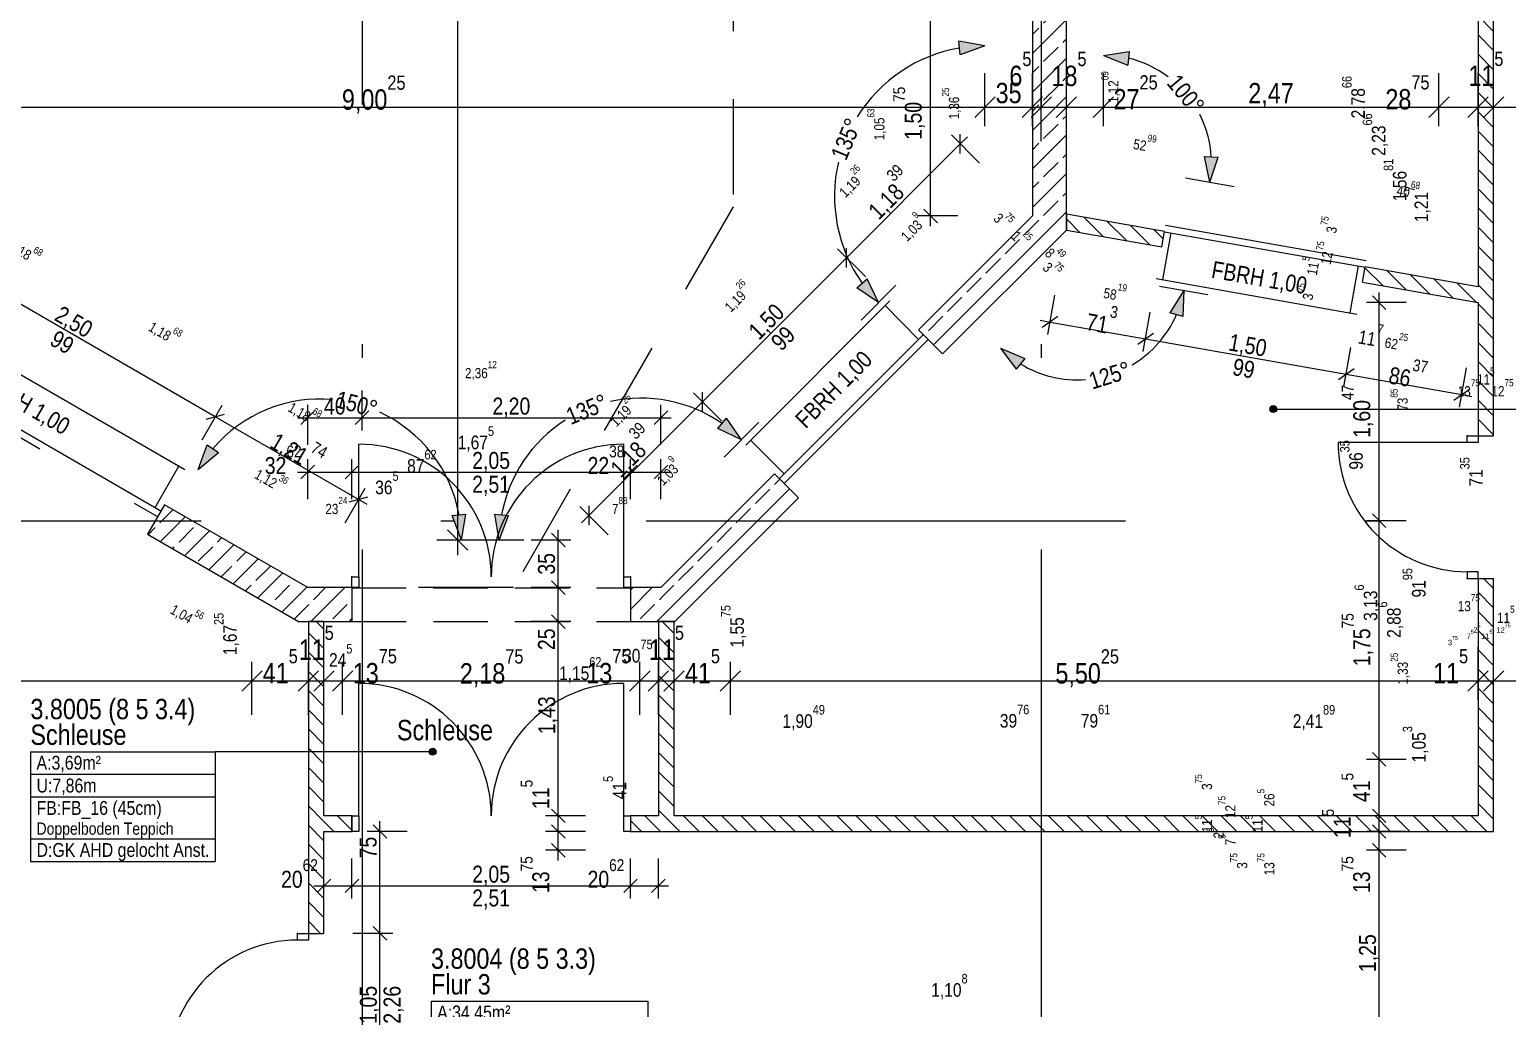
# Model space of a CAD drawing. Extents: x 0.1 to 69.2, y -3.1 to 71.7.
# Drawn here: x 42.36 to 53.24, y 35.44 to 42.64 of the extents above; entities that cross this region are included whole.
import ezdxf

# ---------------------------------------------------------------- set-up
doc = ezdxf.new("R2010")
doc.units = 0
doc.header["$MEASUREMENT"] = 0
for name, pattern in [('Strichlinie oben', [0.0012, 0.0007, -0.0005]), ('Strichlinie_ kurz', [0.0023, 0.0015, -0.0008]), ('Strichlinie_ sehr kurz', [0.0006, 0.0004, -0.0002]), ('Strichpunktlinie', [0.006703, 0.003528, -0.001764, 0, -0.001411])]:
    doc.linetypes.add(name, pattern=pattern)
for name, color, linetype in [('A11 Achsen.A', 7, 'Continuous'), ('A27 Unterzug.TK', 7, 'Continuous'), ('A33 Beton Schnitt.TK', 7, 'Continuous'), ('A33 Beton uns oben.TK', 7, 'Continuous'), ('A35 Mauer Schnitt.TK', 7, 'Continuous'), ('A48 Fenster.TU', 7, 'Continuous'), ('A71 Bem100.TX', 7, 'Continuous'), ('A74 Raumstempel.TX', 7, 'Continuous')]:
    doc.layers.add(name, color=color, linetype=linetype)
doc.styles.add('ERSTELLTER_STIL_1', font='ARIALN.TTF')
pattern_1 = [(135, (-18.97232, -5.88776), (0.07071068, 0.07071068), [])]
pattern_2 = [(45, (-18.97232, -5.88776), (-0.14142136, 0.14142136), []), (45, (-19.04303, -5.81705), (-0.14142136, 0.14142136), [0.15, -0.05])]

msp = doc.modelspace()

# ---------------------------------------------------------------- hatches: boundary and pattern name
at = {"layer": 'A33 Beton Schnitt.TK', "linetype": 'Continuous', "ltscale": 1000}
h = msp.add_hatch(dxfattribs=at)
h.set_pattern_fill('BETON__STAHLBETON_0003', color=256, scale=100, style=0, pattern_type=2)
h.set_pattern_definition(pattern_2)
h.paths.add_polyline_path([(49.747, 41.272), (49.997, 41.168), (49.997, 42.779), (49.747, 42.779)], flags=0)
h = msp.add_hatch(dxfattribs=at)
h.set_pattern_fill('BETON__STAHLBETON_0003', color=256, scale=100, style=0, pattern_type=2)
h.set_pattern_definition(pattern_2)
h.paths.add_polyline_path([(48.909, 40.435), (49.086, 40.258), (49.997, 41.168), (49.747, 41.272)], flags=0)
h = msp.add_hatch(dxfattribs=at)
h.set_pattern_fill('BETON__STAHLBETON_0003', color=256, scale=100, style=0, pattern_type=2)
h.set_pattern_definition(pattern_2)
h.paths.add_polyline_path([(47.012, 38.537), (47.115, 38.287), (48.026, 39.197), (47.849, 39.374)], flags=0)
h = msp.add_hatch(dxfattribs=at)
h.set_pattern_fill('BETON__STAHLBETON_0003', color=256, scale=100, style=0, pattern_type=2)
h.set_pattern_definition(pattern_2)
h.paths.add_polyline_path([(43.357, 39.146), (43.232, 38.929), (44.345, 38.287), (44.412, 38.537)], flags=0)
h = msp.add_hatch(dxfattribs=at)
h.set_pattern_fill('BETON__STAHLBETON_0003', color=256, scale=100, style=0, pattern_type=2)
h.set_pattern_definition(pattern_2)
h.paths.add_polyline_path([(44.345, 38.287), (44.738, 38.287), (44.738, 38.537), (44.412, 38.537)], flags=0)
h = msp.add_hatch(dxfattribs=at)
h.set_pattern_fill('BETON__STAHLBETON_0003', color=256, scale=100, style=0, pattern_type=2)
h.set_pattern_definition(pattern_2)
h.paths.add_polyline_path([(46.788, 38.537), (46.788, 38.287), (47.115, 38.287), (47.012, 38.537)], flags=0)
at = {"layer": 'A35 Mauer Schnitt.TK', "linetype": 'Continuous', "ltscale": 1000}
h = msp.add_hatch(dxfattribs=at)
h.set_pattern_fill('MW_HLZ_0003', color=256, scale=100, style=0, pattern_type=2)
h.set_pattern_definition(pattern_1)
h.paths.add_polyline_path([(53.027, 39.654), (53.142, 39.654), (53.142, 44.104), (53.027, 44.104)], flags=0)
h = msp.add_hatch(dxfattribs=at)
h.set_pattern_fill('MW_HLZ_0003', color=256, scale=100, style=0, pattern_type=2)
h.set_pattern_definition(pattern_1)
h.paths.add_polyline_path([(49.997, 41.285), (49.997, 41.168), (50.699, 41.045), (50.719, 41.158)], flags=0)
h = msp.add_hatch(dxfattribs=at)
h.set_pattern_fill('MW_HLZ_0003', color=256, scale=100, style=0, pattern_type=2)
h.set_pattern_definition(pattern_1)
h.paths.add_polyline_path([(52.196, 40.897), (52.176, 40.784), (53.027, 40.634), (53.027, 40.751)], flags=0)
h = msp.add_hatch(dxfattribs=at)
h.set_pattern_fill('MW_HLZ_0003', color=256, scale=100, style=0, pattern_type=2)
h.set_pattern_definition(pattern_1)
h.paths.add_polyline_path([(53.142, 38.604), (53.027, 38.604), (53.027, 36.857), (53.142, 36.742)], flags=0)
h = msp.add_hatch(dxfattribs=at)
h.set_pattern_fill('MW_HLZ_0003', color=256, scale=100, style=0, pattern_type=2)
h.set_pattern_definition(pattern_1)
h.paths.add_polyline_path([(44.417, 38.287), (44.417, 35.992), (44.532, 35.992), (44.532, 38.287)], flags=0)
h = msp.add_hatch(dxfattribs=at)
h.set_pattern_fill('MW_HLZ_0003', color=256, scale=100, style=0, pattern_type=2)
h.set_pattern_definition(pattern_1)
h.paths.add_polyline_path([(46.994, 38.287), (46.994, 36.857), (47.109, 36.857), (47.109, 38.287)], flags=0)
h = msp.add_hatch(dxfattribs=at)
h.set_pattern_fill('MW_HLZ_0003', color=256, scale=100, style=0, pattern_type=2)
h.set_pattern_definition(pattern_1)
h.paths.add_polyline_path([(44.532, 36.742), (44.738, 36.742), (44.738, 36.857), (44.532, 36.857)], flags=0)
h = msp.add_hatch(dxfattribs=at)
h.set_pattern_fill('MW_HLZ_0003', color=256, scale=100, style=0, pattern_type=2)
h.set_pattern_definition(pattern_1)
h.paths.add_polyline_path([(53.027, 36.857), (46.788, 36.857), (46.788, 36.742), (53.142, 36.742)], flags=0)
at = {"layer": 'A71 Bem100.TX', "linetype": 'Continuous'}
for points in [[(49.397, 42.524), (49.206, 42.559), (49.215, 42.459)], [(50.269, 42.454), (50.448, 42.383), (50.46, 42.482)], [(51.053, 41.52), (51.113, 41.704), (51.013, 41.71)], [(48.614, 40.634), (48.531, 40.809), (48.455, 40.744)], [(50.861, 40.724), (50.759, 40.56), (50.855, 40.531)], [(49.512, 40.299), (49.628, 40.144), (49.69, 40.223)], [(47.605, 39.625), (47.494, 39.783), (47.43, 39.707)], [(43.607, 39.406), (43.755, 39.53), (43.673, 39.587)], [(45.543, 38.887), (45.576, 39.077), (45.476, 39.068)], [(45.822, 38.887), (45.889, 39.068), (45.789, 39.077)]]:
    msp.add_hatch(color=256, dxfattribs=at).paths.add_polyline_path(points, flags=0)
at = {"layer": 'A74 Raumstempel.TX', "linetype": 'Continuous'}
for points in [[(51.545, 39.851), (51.543, 39.86), (51.538, 39.869), (51.53, 39.874), (51.52, 39.876), (51.511, 39.874), (51.502, 39.869), (51.497, 39.86), (51.495, 39.851), (51.497, 39.841), (51.502, 39.833), (51.511, 39.828), (51.52, 39.826), (51.53, 39.828), (51.538, 39.833), (51.543, 39.841)], [(45.357, 37.329), (45.355, 37.339), (45.349, 37.347), (45.341, 37.352), (45.332, 37.354), (45.322, 37.352), (45.314, 37.347), (45.309, 37.339), (45.307, 37.329), (45.309, 37.32), (45.314, 37.312), (45.322, 37.306), (45.332, 37.304), (45.341, 37.306), (45.349, 37.312), (45.355, 37.32)]]:
    msp.add_hatch(color=256, dxfattribs=at).paths.add_polyline_path(points, flags=0)

# ---------------------------------------------------------------- linework, layer by layer
at = {"layer": 'A11 Achsen.A', "linetype": 'Strichpunktlinie', "ltscale": 1000}
for p, q in [((44.812, 66.029), (44.812, -2.341)), ((49.812, 66.029), (49.812, -2.341)), ((19.692, 39.029), (61.182, 39.029))]:
    msp.add_line(p, q, dxfattribs=at)
at = {"layer": 'A27 Unterzug.TK', "linetype": 'Continuous', "ltscale": 1000}
for p, q in [((53.027, 39.654), (53.142, 39.654)), ((44.738, 38.537), (44.738, 38.287)), ((46.788, 38.537), (46.788, 38.287)), ((53.027, 38.604), (53.142, 38.604)), ((44.738, 36.857), (44.738, 36.742)), ((46.788, 36.857), (46.788, 36.742)), ((44.417, 35.992), (44.532, 35.992))]:
    msp.add_line(p, q, dxfattribs=at)
for p in [(44.738, 38.537), (44.738, 38.537), (46.788, 38.537), (46.788, 38.537), (44.417, 35.992), (44.417, 35.992)]:
    msp.add_point(p, dxfattribs=at)
at = {"layer": 'A33 Beton Schnitt.TK', "linetype": 'Continuous', "ltscale": 1000}
for p, q in [((48.909, 40.435), (49.086, 40.258)), ((44.788, 38.617), (44.788, 39.592)), ((46.738, 38.617), (46.738, 39.592)), ((47.849, 39.374), (48.026, 39.197)), ((43.357, 39.146), (43.232, 38.929)), ((44.738, 38.617), (44.788, 38.617)), ((44.738, 38.537), (44.738, 38.617)), ((44.788, 38.537), (44.738, 38.537)), ((44.788, 38.617), (44.788, 38.537)), ((46.738, 38.537), (46.738, 38.617)), ((46.738, 38.617), (46.788, 38.617)), ((46.788, 38.537), (46.738, 38.537)), ((46.788, 38.617), (46.788, 38.537))]:
    msp.add_line(p, q, dxfattribs=at)
at = {"layer": 'A33 Beton Schnitt.TK', "linetype": 'Continuous', "ltscale": 1000, "flags": 128}
for points in [[(49.747, 42.779), (49.747, 41.272)], [(49.997, 41.168), (49.997, 42.779)], [(49.747, 41.272), (48.909, 40.435)], [(49.086, 40.258), (49.997, 41.168)], [(47.849, 39.374), (47.012, 38.537)], [(47.115, 38.287), (48.026, 39.197)], [(44.412, 38.537), (43.357, 39.146)], [(43.232, 38.929), (44.345, 38.287)], [(44.738, 38.537), (44.412, 38.537)], [(47.012, 38.537), (46.788, 38.537)], [(44.345, 38.287), (44.738, 38.287)], [(46.788, 38.287), (47.115, 38.287)]]:
    msp.add_lwpolyline(points, dxfattribs=at)
at = {"layer": 'A33 Beton Schnitt.TK', "linetype": 'Continuous', "ltscale": 1000}
for centre, start, end in [((44.788, 38.617), 0, 90), ((46.738, 38.617), 90, 180)]:
    msp.add_arc(centre, 0.975, start, end, dxfattribs=at)
for p in [(44.738, 38.617), (44.738, 38.537), (44.738, 38.537), (46.788, 38.617), (46.788, 38.537), (46.788, 38.537)]:
    msp.add_point(p, dxfattribs=at)
at = {"layer": 'A33 Beton uns oben.TK', "linetype": 'Strichlinie oben', "ltscale": 1000}
for p, q in [((47.544, 45.731), (47.544, 41.339)), ((47.544, 41.339), (45.927, 38.537)), ((45.927, 38.537), (44.694, 38.537))]:
    msp.add_line(p, q, dxfattribs=at)
at = {"layer": 'A33 Beton uns oben.TK', "linetype": 'Strichlinie_ sehr kurz', "ltscale": 1000}
for p, q in [((44.738, 38.534), (46.788, 38.534)), ((44.738, 38.287), (46.788, 38.287))]:
    msp.add_line(p, q, dxfattribs=at)
at = {"layer": 'A35 Mauer Schnitt.TK', "linetype": 'Continuous', "ltscale": 1000}
for p, q in [((50.699, 41.045), (50.719, 41.158)), ((52.176, 40.784), (52.196, 40.897)), ((52.947, 39.604), (51.997, 39.604)), ((52.947, 39.604), (52.947, 39.654)), ((52.947, 39.654), (53.027, 39.654)), ((53.027, 39.604), (52.947, 39.604)), ((53.027, 39.654), (53.027, 39.604)), ((53.027, 38.654), (52.947, 38.654)), ((52.947, 38.654), (52.947, 38.604)), ((53.027, 38.604), (53.027, 38.654)), ((52.947, 38.604), (53.027, 38.604)), ((44.788, 36.857), (44.788, 37.832)), ((46.738, 36.857), (46.738, 37.832)), ((44.738, 36.857), (44.788, 36.857)), ((44.738, 36.742), (44.738, 36.857)), ((44.738, 36.857), (44.738, 36.742)), ((44.788, 36.857), (44.788, 36.742)), ((46.738, 36.742), (46.738, 36.857)), ((46.738, 36.857), (46.788, 36.857)), ((46.788, 36.857), (46.788, 36.742)), ((46.788, 36.857), (46.788, 36.742)), ((44.788, 36.742), (44.738, 36.742)), ((46.788, 36.742), (46.738, 36.742)), ((44.337, 35.942), (44.337, 35.992)), ((44.337, 35.992), (44.417, 35.992)), ((44.417, 35.942), (44.337, 35.942)), ((44.417, 35.992), (44.417, 35.942))]:
    msp.add_line(p, q, dxfattribs=at)
at = {"layer": 'A35 Mauer Schnitt.TK', "linetype": 'Continuous', "ltscale": 1000, "flags": 128}
for points in [[(53.027, 44.104), (53.027, 40.751)], [(53.142, 39.654), (53.142, 44.104)], [(50.719, 41.158), (49.997, 41.285)], [(49.997, 41.285), (49.997, 41.168)], [(49.997, 41.168), (50.699, 41.045)], [(53.027, 40.751), (52.196, 40.897)], [(52.176, 40.784), (53.027, 40.634)], [(53.027, 40.634), (53.027, 39.654)], [(53.027, 38.604), (53.027, 36.857)], [(53.142, 36.742), (53.142, 38.604)], [(44.532, 38.287), (44.417, 38.287)], [(44.417, 38.287), (44.417, 35.992)], [(44.532, 36.857), (44.532, 38.287)], [(46.994, 38.287), (46.994, 36.857)], [(47.109, 38.287), (46.994, 38.287)], [(47.109, 36.857), (47.109, 38.287)], [(44.738, 36.857), (44.532, 36.857)], [(46.994, 36.857), (46.788, 36.857)], [(53.027, 36.857), (47.109, 36.857)], [(44.532, 36.742), (44.738, 36.742)], [(44.532, 35.992), (44.532, 36.742)], [(46.788, 36.742), (53.142, 36.742)]]:
    msp.add_lwpolyline(points, dxfattribs=at)
at = {"layer": 'A35 Mauer Schnitt.TK', "linetype": 'Continuous', "ltscale": 1000}
for centre, radius, start, end in [((52.947, 39.604), 0.95, 180, 270), ((44.788, 36.857), 0.975, 0, 90), ((46.738, 36.857), 0.975, 90, 180), ((44.337, 34.992), 0.95, 90, 180)]:
    msp.add_arc(centre, radius, start, end, dxfattribs=at)
for p in [(52.947, 39.654), (53.027, 39.654), (53.027, 39.654), (52.947, 38.604), (53.027, 38.604), (53.027, 38.604), (44.738, 36.857), (46.788, 36.857), (44.738, 36.742), (46.788, 36.742), (44.337, 35.992), (44.417, 35.992), (44.417, 35.992)]:
    msp.add_point(p, dxfattribs=at)
at = {"layer": 'A48 Fenster.TU', "linetype": 'Continuous', "ltscale": 1000}
for p, q in [((50.707, 40.802), (50.768, 41.147)), ((50.718, 41.155), (52.196, 40.895)), ((50.658, 40.811), (52.135, 40.55)), ((52.086, 40.559), (52.146, 40.904)), ((41.342, 40.656), (43.507, 39.406)), ((47.637, 39.586), (48.697, 40.647)), ((48.662, 40.612), (48.909, 40.364)), ((47.884, 39.339), (48.945, 40.399)), ((41.167, 40.352), (43.332, 39.102)), ((47.672, 39.622), (47.92, 39.374)), ((43.289, 39.127), (43.464, 39.431))]:
    msp.add_line(p, q, dxfattribs=at)
at = {"layer": 'A48 Fenster.TU', "linetype": 'Strichlinie_ kurz', "ltscale": 1000}
for p, q in [((50.727, 41.205), (52.204, 40.944)), ((47.92, 39.303), (48.98, 40.364)), ((41.142, 40.309), (43.307, 39.059))]:
    msp.add_line(p, q, dxfattribs=at)
at = {"layer": 'A71 Bem100.TX', "linetype": 'Continuous', "ltscale": 1000}
for p, q in [((45.517, 38.887), (45.517, 48.792)), ((48.997, 41.272), (48.997, 42.779)), ((49.397, 42.524), (49.206, 42.559)), ((49.215, 42.459), (49.206, 42.559)), ((49.397, 42.524), (49.215, 42.459)), ((50.269, 42.454), (50.46, 42.482)), ((50.269, 42.454), (50.448, 42.383)), ((50.46, 42.482), (50.448, 42.383)), ((49.397, 41.932), (49.397, 42.323)), ((49.747, 41.932), (49.747, 42.323)), ((49.997, 41.932), (49.997, 42.323)), ((50.269, 41.932), (50.269, 42.323)), ((52.739, 41.932), (52.739, 42.323)), ((53.027, 41.932), (53.027, 42.323)), ((53.142, 41.932), (53.142, 42.323)), ((49.812, 41.823), (49.812, 42.214)), ((49.472, 42.148), (49.322, 41.998)), ((49.672, 41.998), (49.822, 42.148)), ((49.887, 42.148), (49.737, 41.998)), ((50.072, 42.148), (49.922, 41.998)), ((50.344, 42.148), (50.194, 41.998)), ((52.814, 42.148), (52.664, 41.998)), ((53.102, 42.148), (52.952, 41.998)), ((53.217, 42.148), (53.067, 41.998)), ((40.394, 42.073), (49.397, 42.073)), ((49.397, 42.073), (49.747, 42.073)), ((49.747, 42.073), (49.812, 42.073)), ((49.812, 42.073), (49.997, 42.073)), ((49.997, 42.073), (50.269, 42.073)), ((50.269, 42.073), (52.739, 42.073)), ((52.739, 42.073), (53.027, 42.073)), ((53.027, 42.073), (53.142, 42.073)), ((53.142, 42.073), (53.407, 42.073)), ((49.216, 41.802), (48.379, 40.965)), ((49.15, 41.869), (49.358, 41.661)), ((49.216, 41.732), (49.216, 41.873)), ((49.269, 41.855), (49.216, 41.802)), ((51.053, 41.52), (51.013, 41.71)), ((51.013, 41.71), (51.113, 41.704)), ((51.053, 41.52), (51.113, 41.704)), ((50.874, 41.552), (51.231, 41.489)), ((49.197, 41.272), (48.903, 41.272)), ((48.947, 41.322), (49.047, 41.222)), ((48.997, 41.197), (48.997, 41.272)), ((43.732, 39.794), (41.567, 41.044)), ((48.313, 41.031), (48.521, 40.824)), ((48.379, 40.894), (48.379, 41.036)), ((48.379, 40.965), (47.318, 39.905)), ((48.455, 40.744), (48.531, 40.809)), ((48.614, 40.634), (48.531, 40.809)), ((48.614, 40.634), (48.455, 40.744)), ((48.742, 40.762), (48.485, 40.506)), ((49.861, 40.399), (49.912, 40.688)), ((50.683, 40.756), (51.039, 40.693)), ((50.861, 40.724), (50.759, 40.56)), ((50.861, 40.724), (50.855, 40.531)), ((52.299, 40.634), (52.299, 40.709)), ((52.499, 40.634), (52.205, 40.634)), ((52.349, 40.584), (52.249, 40.684)), ((52.299, 39.029), (52.299, 40.634)), ((49.803, 40.504), (49.877, 40.491)), ((49.935, 40.532), (49.819, 40.451)), ((49.877, 40.491), (50.579, 40.368)), ((50.563, 40.275), (50.614, 40.565)), ((50.855, 40.531), (50.759, 40.56)), ((50.637, 40.408), (50.522, 40.327)), ((50.579, 40.368), (52.057, 40.107)), ((49.512, 40.299), (49.69, 40.223)), ((49.512, 40.299), (49.628, 40.144)), ((52.04, 40.015), (52.091, 40.304)), ((49.69, 40.223), (49.628, 40.144)), ((52.115, 40.148), (51.999, 40.067)), ((52.891, 39.865), (52.942, 40.154)), ((52.057, 40.107), (52.907, 39.957)), ((44.812, 39.693), (44.812, 39.987)), ((47.252, 39.971), (47.46, 39.763)), ((47.318, 39.834), (47.318, 39.975)), ((52.849, 39.917), (52.965, 39.998)), ((52.907, 39.957), (52.981, 39.944)), ((43.779, 39.876), (43.632, 39.621)), ((44.462, 39.837), (44.362, 39.737)), ((44.412, 39.587), (44.412, 39.881)), ((44.862, 39.837), (44.762, 39.737)), ((47.318, 39.905), (46.481, 39.067)), ((46.962, 39.737), (47.062, 39.837)), ((47.012, 39.587), (47.012, 39.881)), ((43.664, 39.776), (43.8, 39.813)), ((44.786, 39.186), (43.732, 39.794)), ((44.337, 39.787), (44.412, 39.787)), ((44.412, 39.787), (44.812, 39.787)), ((44.812, 39.787), (47.012, 39.787)), ((47.012, 39.787), (47.087, 39.787)), ((47.43, 39.707), (47.494, 39.783)), ((47.733, 39.754), (47.477, 39.497)), ((47.605, 39.625), (47.494, 39.783)), ((47.605, 39.625), (47.43, 39.707)), ((43.607, 39.406), (43.673, 39.587)), ((43.607, 39.406), (43.755, 39.53)), ((43.673, 39.587), (43.755, 39.53)), ((44.337, 39.387), (44.412, 39.387)), ((44.462, 39.437), (44.362, 39.337)), ((44.412, 39.187), (44.412, 39.481)), ((44.412, 39.387), (44.738, 39.387)), ((44.788, 39.437), (44.688, 39.337)), ((44.738, 39.187), (44.738, 39.481)), ((44.738, 39.387), (46.788, 39.387)), ((46.838, 39.437), (46.738, 39.337)), ((46.788, 39.187), (46.788, 39.481)), ((46.788, 39.387), (47.012, 39.387)), ((46.962, 39.337), (47.062, 39.437)), ((47.012, 39.187), (47.012, 39.481)), ((47.012, 39.387), (47.087, 39.387)), ((44.833, 39.267), (44.686, 39.012)), ((44.718, 39.167), (44.854, 39.204)), ((44.851, 39.148), (44.786, 39.186)), ((45.476, 39.068), (45.576, 39.077)), ((45.543, 38.887), (45.476, 39.068)), ((45.543, 38.887), (45.576, 39.077)), ((45.822, 38.887), (45.789, 39.077)), ((45.789, 39.077), (45.889, 39.068)), ((45.822, 38.887), (45.889, 39.068)), ((46.415, 39.134), (46.623, 38.926)), ((46.481, 39.067), (46.428, 39.014)), ((46.481, 39.138), (46.481, 38.997)), ((52.249, 39.079), (52.349, 38.979)), ((45.442, 38.962), (45.592, 38.812)), ((46.257, 38.887), (46.257, 38.962)), ((52.499, 39.029), (52.205, 39.029)), ((52.299, 37.272), (52.299, 39.029)), ((45.724, 38.887), (45.362, 38.887)), ((45.767, 38.887), (45.376, 38.887)), ((45.517, 38.775), (45.517, 38.887)), ((46.004, 38.887), (45.641, 38.887)), ((46.35, 38.887), (46.057, 38.887)), ((46.307, 38.837), (46.207, 38.937)), ((46.257, 38.537), (46.257, 38.887)), ((46.35, 38.537), (46.057, 38.537)), ((46.207, 38.587), (46.307, 38.487)), ((46.257, 38.287), (46.257, 38.537)), ((46.207, 38.337), (46.307, 38.237)), ((46.35, 38.287), (46.057, 38.287)), ((46.257, 36.857), (46.257, 38.287)), ((53.027, 37.709), (53.027, 38.1)), ((53.142, 37.709), (53.142, 38.1)), ((44.002, 37.6), (44.002, 37.99)), ((44.417, 37.6), (44.417, 37.99)), ((44.532, 37.6), (44.532, 37.99)), ((44.669, 37.6), (44.669, 37.99)), ((46.857, 37.6), (46.857, 37.99)), ((46.994, 37.6), (46.994, 37.99)), ((47.109, 37.6), (47.109, 37.99)), ((47.524, 37.6), (47.524, 37.99)), ((44.077, 37.925), (43.927, 37.775)), ((44.492, 37.925), (44.342, 37.775)), ((44.607, 37.925), (44.457, 37.775)), ((44.744, 37.925), (44.594, 37.775)), ((46.932, 37.925), (46.782, 37.775)), ((47.069, 37.925), (46.919, 37.775)), ((47.184, 37.925), (47.034, 37.775)), ((47.599, 37.925), (47.449, 37.775)), ((53.102, 37.925), (52.952, 37.775)), ((53.217, 37.925), (53.067, 37.775)), ((38.084, 37.85), (44.002, 37.85)), ((44.002, 37.85), (44.417, 37.85)), ((44.417, 37.85), (44.532, 37.85)), ((44.532, 37.85), (44.669, 37.85)), ((44.669, 37.85), (46.857, 37.85)), ((46.857, 37.85), (46.994, 37.85)), ((46.994, 37.85), (47.109, 37.85)), ((47.109, 37.85), (47.524, 37.85)), ((47.524, 37.85), (53.027, 37.85)), ((53.027, 37.85), (53.142, 37.85)), ((53.142, 37.85), (53.407, 37.85)), ((52.249, 37.322), (52.349, 37.222)), ((52.499, 37.272), (52.205, 37.272)), ((52.299, 36.857), (52.299, 37.272)), ((46.207, 36.907), (46.307, 36.807)), ((52.249, 36.907), (52.349, 36.807)), ((44.994, 36.692), (44.894, 36.792)), ((44.944, 36.742), (44.944, 36.817)), ((46.457, 36.857), (46.163, 36.857)), ((46.207, 36.792), (46.307, 36.692)), ((46.257, 36.742), (46.257, 36.857)), ((52.499, 36.857), (52.205, 36.857)), ((52.249, 36.792), (52.349, 36.692)), ((52.299, 36.742), (52.299, 36.857)), ((45.144, 36.742), (44.85, 36.742)), ((44.944, 35.992), (44.944, 36.742)), ((46.457, 36.742), (46.163, 36.742)), ((46.257, 36.604), (46.257, 36.742)), ((52.499, 36.742), (52.205, 36.742)), ((52.299, 36.604), (52.299, 36.742)), ((46.457, 36.604), (46.163, 36.604)), ((46.207, 36.654), (46.307, 36.554)), ((46.257, 36.529), (46.257, 36.604)), ((52.499, 36.604), (52.205, 36.604)), ((52.249, 36.654), (52.349, 36.554)), ((52.299, 35.354), (52.299, 36.604)), ((44.532, 36.248), (44.532, 36.542)), ((44.738, 36.248), (44.738, 36.542)), ((46.788, 36.248), (46.788, 36.542)), ((46.994, 36.248), (46.994, 36.542)), ((44.457, 36.342), (44.532, 36.342)), ((44.582, 36.392), (44.482, 36.292)), ((44.532, 36.342), (44.738, 36.342)), ((44.788, 36.392), (44.688, 36.292)), ((44.738, 36.342), (46.788, 36.342)), ((46.838, 36.392), (46.738, 36.292)), ((46.788, 36.342), (46.994, 36.342)), ((46.944, 36.292), (47.044, 36.392)), ((46.994, 36.342), (47.069, 36.342)), ((44.894, 36.042), (44.994, 35.942)), ((45.038, 35.992), (44.744, 35.992)), ((44.944, 34.942), (44.944, 35.992))]:
    msp.add_line(p, q, dxfattribs=at)
for centre, radius, start, end in [((49.397, 41.417), 1.107, 99.6656, 148.1306), ((50.269, 41.659), 0.796, 53.0933, 76.5353), ((50.269, 41.659), 0.796, 3.4647, 26.9067), ((49.397, 41.417), 1.107, 166.8694, 215.3344), ((50.076, 40.863), 0.797, 300.572, 336.5569), ((50.076, 40.863), 0.797, 238.4431, 274.428), ((46.867, 38.887), 1.044, 55.2517, 102.5583), ((44.505, 38.887), 1.038, 85.0073, 139.6812), ((44.505, 38.887), 1.038, 10.3188, 64.9927), ((46.867, 38.887), 1.044, 122.4417, 169.7483)]:
    msp.add_arc(centre, radius, start, end, dxfattribs=at)
at = {"layer": 'A74 Raumstempel.TX', "linetype": 'Continuous', "ltscale": 1000}
for p, q in [((51.545, 39.851), (60.93, 39.851)), ((42.371, 37.329), (43.731, 37.329)), ((42.371, 37.329), (42.371, 36.52)), ((45.307, 37.329), (43.731, 37.329)), ((43.731, 37.329), (43.731, 36.52)), ((42.371, 37.163), (43.731, 37.163)), ((42.371, 36.996), (43.731, 36.996)), ((42.371, 36.687), (43.731, 36.687)), ((42.371, 36.52), (43.731, 36.52)), ((45.32, 35.492), (46.915, 35.492)), ((45.32, 35.492), (45.32, 34.683)), ((46.915, 35.492), (46.915, 34.683))]:
    msp.add_line(p, q, dxfattribs=at)
for centre in [(51.52, 39.851), (45.332, 37.329)]:
    msp.add_circle(centre, 0.025, dxfattribs=at)

# ---------------------------------------------------------------- texts
at = {"linetype": 'Continuous', "attachment_point": 7, "style": 'ERSTELLTER_STIL_1'}
for s, insert, char_height in [('{6\\A1{\\H0.7x;\\S5^  ;}}', (49.577, 42.226), 0.15), ('{18\\A1{\\H0.7x;\\S5^  ;}}', (49.887, 42.226), 0.15), ('{11\\A1{\\H0.7x;\\S5^  ;}}', (52.956, 42.229), 0.15), ('{9,00\\A1{\\H0.7x;\\S25^  ;}}', (44.664, 42.026), 0.15), ('{27\\A1{\\H0.7x;\\S25^  ;}}', (50.344, 42.056), 0.15), ('{28\\A1{\\H0.7x;\\S75^  ;}}', (52.345, 42.054), 0.15), ('{2,36\\A1{\\H0.7x;\\S12^  ;}}', (45.57, 40.064), 0.075), ('{11\\A1{\\H0.7x;\\S5^  ;}}', (53.02, 40.031), 0.075), ('{13\\A1{\\H0.7x;\\S75^  ;}}', (52.878, 39.943), 0.075), ('{12\\A1{\\H0.7x;\\S75^  ;}}', (53.126, 39.945), 0.075), ('{1,67\\A1{\\H0.7x;\\S5^  ;}}', (45.516, 39.537), 0.1), ('{32\\A1{\\H0.7x;\\S62^  ;}}', (44.096, 39.371), 0.125), ('{87\\A1{\\H0.7x;\\S62^  ;}}', (45.144, 39.381), 0.1), ('{22\\A1{\\H0.7x;\\S38^  ;}}', (46.472, 39.373), 0.125), ('{36\\A1{\\H0.7x;\\S5^  ;}}', (44.909, 39.223), 0.1), ('{23\\A1{\\H0.7x;\\S24^  ;}}', (44.542, 39.077), 0.075), ('{7\\A1{\\H0.7x;\\S88^  ;}}', (46.652, 39.078), 0.075), ('{13\\A1{\\H0.7x;\\S75^  ;}}', (52.878, 38.362), 0.075), ('{11\\A1{\\H0.7x;\\S5^  ;}}', (53.167, 38.277), 0.075), ('{11\\A1{\\H0.7x;\\S5^  ;}}', (44.346, 38.005), 0.15), ('{11\\A1{\\H0.7x;\\S5^  ;}}', (46.924, 38.005), 0.15), ('{7\\A1{\\H0.7x;\\S5^  ;}}', (52.943, 38.159), 0.04), ('{2\\A1{\\H0.7x;\\S5^  ;}}', (52.993, 38.205), 0.04), ('{11\\A1{\\H0.7x;\\S5^  ;}}', (53.05, 38.159), 0.04), ('{12\\A1{\\H0.7x;\\S75^  ;}}', (53.163, 38.205), 0.04), ('{41\\A1{\\H0.7x;\\S5^  ;}}', (44.081, 37.833), 0.15), ('{24\\A1{\\H0.7x;\\S5^  ;}}', (44.569, 37.954), 0.1), ('{13\\A1{\\H0.7x;\\S75^  ;}}', (44.744, 37.83), 0.15), ('{2,18\\A1{\\H0.7x;\\S75^  ;}}', (45.532, 37.803), 0.15), ('{13\\A1{\\H0.7x;\\S75^  ;}}', (46.463, 37.83), 0.15), ('{30\\A1{\\H0.7x;\\S75^  ;}}', (46.734, 37.984), 0.1), ('{41\\A1{\\H0.7x;\\S5^  ;}}', (47.189, 37.833), 0.15), ('{5,50\\A1{\\H0.7x;\\S25^  ;}}', (49.916, 37.803), 0.15), ('{11\\A1{\\H0.7x;\\S5^  ;}}', (52.696, 37.833), 0.15), ('{3\\A1{\\H0.7x;\\S75^  ;}}', (52.805, 38.112), 0.04), ('{1,15\\A1{\\H0.7x;\\S62^  ;}}', (46.262, 37.838), 0.1), ('{1,90\\A1{\\H0.7x;\\S49^  ;}}', (47.907, 37.486), 0.1), ('{39\\A1{\\H0.7x;\\S76^  ;}}', (49.507, 37.505), 0.1), ('{79\\A1{\\H0.7x;\\S61^  ;}}', (50.103, 37.505), 0.1), ('{2,41\\A1{\\H0.7x;\\S89^  ;}}', (51.663, 37.486), 0.1), ('{20\\A1{\\H0.7x;\\S62^  ;}}', (44.216, 36.326), 0.125), ('{20\\A1{\\H0.7x;\\S62^  ;}}', (46.472, 36.326), 0.125), ('{1,10\\A1{\\H0.7x;\\S8^  ;}}', (49.002, 35.507), 0.1)]:
    msp.add_mtext(s, dxfattribs=dict(at, insert=insert, char_height=char_height))
for s, insert, char_height, rotation in [('{1,12\\A1{\\H0.7x;\\S09^  ;}}', (50.394, 42.103), 0.075, 90), ('{1,50\\A1{\\H0.7x;\\S75^  ;}}', (48.955, 41.833), 0.125, 90), ('{1,36\\A1{\\H0.7x;\\S25^  ;}}', (49.221, 41.983), 0.075, 90), ('{2,78\\A1{\\H0.7x;\\S66^  ;}}', (52.213, 41.99), 0.1, 90), ('{1,05\\A1{\\H0.7x;\\S63^  ;}}', (48.671, 41.829), 0.075, 90), ('{2,23\\A1{\\H0.7x;\\S66^  ;}}', (52.364, 41.715), 0.1, 90), ('{52\\A1{\\H0.7x;\\S99^  ;}}', (50.484, 41.765), 0.075, 350), ('{1,56\\A1{\\H0.7x;\\S81^  ;}}', (52.519, 41.381), 0.1, 90), ('{1,19\\A1{\\H0.7x;\\S26^  ;}}', (48.38, 41.392), 0.075, 45), ('{1,18\\A1{\\H0.7x;\\S39^  ;}}', (48.632, 41.22), 0.125, 45), ('{40\\A1{\\H0.7x;\\S68^  ;}}', (52.423, 41.423), 0.075, 350), ('{1,21\\A1{\\H0.7x;\\S7^  ;}}', (52.678, 41.226), 0.1, 90), ('{1,03\\A1{\\H0.7x;\\S9^  ;}}', (48.835, 41.069), 0.075, 45), ('{3\\A1{\\H0.7x;\\S75^  ;}}', (49.453, 41.246), 0.075, 315), ('{3\\A1{\\H0.7x;\\S75^  ;}}', (51.983, 41.14), 0.075, 80), ('{1\\A1{\\H0.7x;\\S25^  ;}}', (49.586, 41.115), 0.075, 315), ('{1,18\\A1{\\H0.7x;\\S68^  ;}}', (42.198, 41.014), 0.075, 330), ('{8\\A1{\\H0.7x;\\S49^  ;}}', (49.832, 40.989), 0.075, 315), ('{12\\A1{\\H0.7x;\\S75^  ;}}', (51.941, 40.909), 0.075, 80), ('{3\\A1{\\H0.7x;\\S75^  ;}}', (49.815, 40.884), 0.075, 315), ('{11\\A1{\\H0.7x;\\S5^  ;}}', (51.84, 40.831), 0.075, 80), ('{1,19\\A1{\\H0.7x;\\S26^  ;}}', (47.537, 40.549), 0.075, 45), ('{58\\A1{\\H0.7x;\\S19^  ;}}', (50.265, 40.669), 0.075, 350), ('{3\\A1{\\H0.7x;\\S75^  ;}}', (51.809, 40.648), 0.075, 80), ('{71\\A1{\\H0.7x;\\S3^  ;}}', (50.135, 40.434), 0.125, 350), ('{1,18\\A1{\\H0.7x;\\S68^  ;}}', (43.226, 40.42), 0.075, 330), ('{11\\A1{\\H0.7x;\\S7^  ;}}', (52.139, 40.335), 0.1, 350), ('{62\\A1{\\H0.7x;\\S25^  ;}}', (52.335, 40.304), 0.075, 350), ('{86\\A1{\\H0.7x;\\S37^  ;}}', (52.362, 40.039), 0.125, 350), ('{1,19\\A1{\\H0.7x;\\S26^  ;}}', (46.694, 39.705), 0.075, 45), ('{1,60\\A1{\\H0.7x;\\S47^  ;}}', (52.257, 39.639), 0.125, 90), ('{73\\A1{\\H0.7x;\\S85^  ;}}', (52.51, 39.839), 0.075, 90), ('{1,18\\A1{\\H0.7x;\\S68^  ;}}', (44.253, 39.827), 0.075, 330), ('{1,18\\A1{\\H0.7x;\\S39^  ;}}', (46.734, 39.322), 0.125, 45), ('{1,21\\A1{\\H0.7x;\\S74^  ;}}', (44.113, 39.553), 0.125, 330), ('{96\\A1{\\H0.7x;\\S35^  ;}}', (52.18, 39.405), 0.1, 90), ('{1,03\\A1{\\H0.7x;\\S9^  ;}}', (47.039, 39.273), 0.075, 45), ('{71\\A1{\\H0.7x;\\S35^  ;}}', (53.062, 39.28), 0.1, 90), ('{1,12\\A1{\\H0.7x;\\S36^  ;}}', (44.006, 39.335), 0.075, 330), ('{91\\A1{\\H0.7x;\\S95^  ;}}', (52.642, 38.464), 0.1, 90), ('{3,13\\A1{\\H0.7x;\\S6^  ;}}', (52.304, 38.292), 0.1, 90), ('{1,04\\A1{\\H0.7x;\\S56^  ;}}', (43.386, 38.34), 0.075, 330.0076), ('{1,55\\A1{\\H0.7x;\\S75^  ;}}', (47.641, 38.096), 0.1, 90), ('{2,88\\A1{\\H0.7x;\\S6^  ;}}', (52.476, 38.167), 0.1, 90), ('{1,67\\A1{\\H0.7x;\\S25^  ;}}', (43.909, 38.039), 0.1, 90), ('{1,75\\A1{\\H0.7x;\\S75^  ;}}', (52.257, 37.958), 0.125, 90), ('{1,33\\A1{\\H0.7x;\\S25^  ;}}', (52.524, 37.823), 0.075, 90), ('{1,05\\A1{\\H0.7x;\\S3^  ;}}', (52.66, 37.25), 0.1, 90), ('{11\\A1{\\H0.7x;\\S5^  ;}}', (46.19, 36.907), 0.125, 90), ('{41\\A1{\\H0.7x;\\S5^  ;}}', (46.757, 36.979), 0.1, 90), ('{3\\A1{\\H0.7x;\\S75^  ;}}', (51.07, 37.048), 0.075, 90), ('{41\\A1{\\H0.7x;\\S5^  ;}}', (52.232, 36.958), 0.125, 90), ('{12\\A1{\\H0.7x;\\S75^  ;}}', (51.241, 36.841), 0.075, 90), ('{26\\A1{\\H0.7x;\\S5^  ;}}', (51.529, 36.926), 0.075, 90), ('{11\\A1{\\H0.7x;\\S5^  ;}}', (52.089, 36.693), 0.125, 90), ('{11\\A1{\\H0.7x;\\S5^  ;}}', (51.069, 36.736), 0.075, 90), ('{11\\A1{\\H0.7x;\\S5^  ;}}', (51.441, 36.736), 0.075, 90), ('{2\\A1{\\H0.7x;\\S5^  ;}}', (51.155, 36.69), 0.075, 90), ('{7\\A1{\\H0.7x;\\S5^  ;}}', (51.242, 36.64), 0.075, 90), ('{13\\A1{\\H0.7x;\\S75^  ;}}', (46.192, 36.289), 0.125, 90), ('{3\\A1{\\H0.7x;\\S75^  ;}}', (51.329, 36.468), 0.075, 90), ('{13\\A1{\\H0.7x;\\S75^  ;}}', (51.529, 36.42), 0.075, 90), ('{13\\A1{\\H0.7x;\\S75^  ;}}', (52.234, 36.289), 0.125, 90)]:
    msp.add_mtext(s, dxfattribs=dict(at, insert=insert, char_height=char_height, rotation=rotation))
at = {"layer": 'A33 Beton Schnitt.TK', "linetype": 'Continuous', "char_height": 0.125, "attachment_point": 7, "style": 'ERSTELLTER_STIL_1'}
for insert, rotation in [((48.094, 39.685), 45), ((41.989, 39.99), 330)]:
    msp.add_mtext('{FBRH 1,00}', dxfattribs=dict(at, insert=insert, rotation=rotation))
at = {"layer": 'A35 Mauer Schnitt.TK', "linetype": 'Continuous', "insert": (51.054, 40.796), "char_height": 0.125, "attachment_point": 7, "rotation": 350, "style": 'ERSTELLTER_STIL_1'}
msp.add_mtext('{FBRH 1,00}', dxfattribs=at)
at = {"layer": 'A71 Bem100.TX', "linetype": 'Continuous', "attachment_point": 7, "style": 'ERSTELLTER_STIL_1'}
for s, insert, char_height in [('{35}', (49.476, 42.1), 0.15), ('{2,47}', (51.336, 42.073), 0.15), ('{40}', (44.532, 39.809), 0.125), ('{2,20}', (45.772, 39.787), 0.125), ('{2,05}', (45.623, 39.387), 0.125), ('{2,51}', (45.623, 39.212), 0.125), ('{2,05}', (45.623, 36.342), 0.125), ('{2,51}', (45.623, 36.167), 0.125)]:
    msp.add_mtext(s, dxfattribs=dict(at, insert=insert, char_height=char_height))
at = {"layer": 'A71 Bem100.TX', "linetype": 'Continuous', "char_height": 0.125, "attachment_point": 7, "style": 'ERSTELLTER_STIL_1'}
for s, insert, rotation in [('{100°}', (50.728, 42.246), 310), ('{135°}', (48.376, 41.672), 67.5), ('{2,50}', (42.528, 40.489), 330), ('{1,50}', (47.75, 40.336), 45), ('{99}', (42.504, 40.327), 330), ('{99}', (47.9, 40.27), 45), ('{1,50}', (51.18, 40.261), 350), ('{125°}', (50.188, 39.992), 17.5), ('{99}', (51.213, 40.101), 350), ('{150°}', (44.607, 39.865), 345), ('{135°}', (46.349, 39.731), 22.5), ('{35}', (46.234, 38.632), 90), ('{25}', (46.234, 38.077), 90), ('{1,43}', (46.257, 37.458), 90), ('{75}', (44.921, 36.544), 90), ('{1,25}', (52.299, 35.707), 90), ('{1,05}', (44.944, 35.327), 90), ('{2,26}', (45.119, 35.327), 90)]:
    msp.add_mtext(s, dxfattribs=dict(at, insert=insert, rotation=rotation))
at = {"layer": 'A74 Raumstempel.TX', "linetype": 'Continuous', "style": 'ERSTELLTER_STIL_1'}
for s, insert, char_height, attachment_point in [('{3.8005 (8 5 3.4)}', (42.371, 37.523), 0.15, 7), ('{Schleuse}', (42.371, 37.377), 0.15, 7), ('{Schleuse}', (45.069, 37.487), 0.15, 4), ('{A:3,69m²}', (42.416, 37.299), 0.102, 1), ('{U:7,86m}', (42.416, 37.131), 0.102, 1), ('{FB:FB_16 (45cm)}', (42.416, 36.966), 0.102, 1), ('{Doppelboden Teppich}', (42.416, 36.808), 0.09, 1), ('{D:GK AHD gelocht Anst.}', (42.416, 36.657), 0.102, 1), ('{3.8004 (8 5 3.3)}', (45.32, 35.686), 0.15, 7), ('{Flur 3}', (45.32, 35.54), 0.15, 7), ('{A:34,45m²}', (45.365, 35.461), 0.102, 1)]:
    msp.add_mtext(s, dxfattribs=dict(at, insert=insert, char_height=char_height, attachment_point=attachment_point))

doc.saveas('drawing.dxf')
